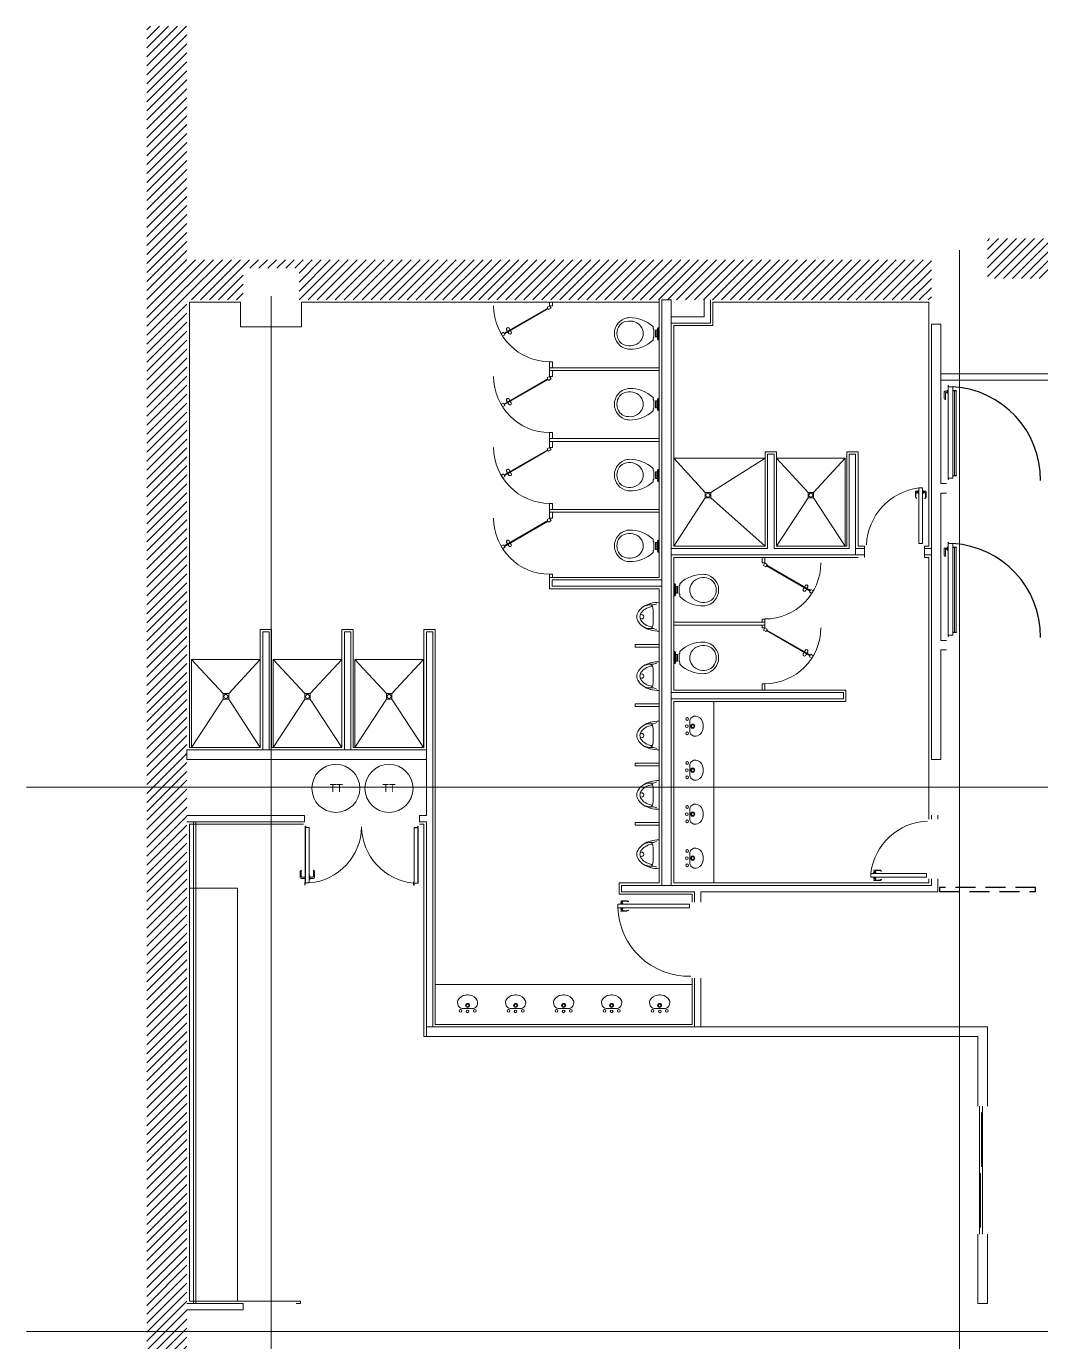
# Model space of a CAD drawing. Header units: millimetres. Extents: x 17 to 116.9, y 117.8 to 149.1.
# Drawn here: x 17 to 29.68, y 132.61 to 149.06 of the extents above; entities that cross this region are included whole.
import ezdxf

# ---------------------------------------------------------------- set-up
doc = ezdxf.new("R2010")
doc.units = ezdxf.units.MM
doc.linetypes.add('IRI-OCASA-Layout R 9$0$HIDDEN', pattern=[0.375, 0.25, -0.125])
for name, color, linetype, lineweight in [('Auxiliares', 252, 'Continuous', 15), ('OCASA_TODAS_r08$0$ca-hoja', 252, 'Continuous', 20), ('OCASA_TODAS_r08$0$CARP-BARRIDO', 252, 'Continuous', 15), ('OCASA_TODAS_r08$0$CARP-HERRAJES', 252, 'Continuous', 15), ('OCASA_TODAS_r08$0$CARP-HOJA', 252, 'Continuous', 20), ('OCASA_TODAS_r08$0$CARPINTERIA', 252, 'Continuous', 15), ('OCASA_TODAS_r08$0$HACH MURO', 252, 'Continuous', 15), ('OCASA_TODAS_r08$0$MURO CERAMICO DE 12', 252, 'Continuous', 20), ('OCASA_TODAS_r08$0$MURO CERAMICO DE 8', 252, 'Continuous', 20), ('OCASA_TODAS_r08$0$MURO LADRILLO COMUN', 252, 'Continuous', 20), ('OCASA_TODAS_r08$0$PASES ASCENSORES', 252, 'Continuous', 15), ('OCASA_TODAS_r08$0$REVESTIMIENTOS', 252, 'Continuous', 20), ('OCASA_TODAS_r08$0$SANITARIOS', 251, 'Continuous', 15), ('OCASA_TODAS_r08$0$TABIQUES PLACAS YESO', 251, 'Continuous', 20)]:
    doc.layers.add(name, color=color, linetype=linetype, lineweight=lineweight)
doc.layers.add('IRI-OCASA-Layout R 9$0$OCA_Rejas', color=252, linetype='IRI-OCASA-Layout R 9$0$HIDDEN')
doc.styles.add('OCASA_TODAS_r08$0$Standard', font='txt')

# ---------------------------------------------------------------- blocks, each defined once
blk = doc.blocks.new('OCASA_TODAS_r08$0$FLOICDVS')
at = {"layer": 'OCASA_TODAS_r08$0$SANITARIOS'}
for p, q in [((-0.061377, -0.076247), (-0.074187, -0.07626)), ((0.063842, -0.076117), (0.081, -0.076099))]:
    blk.add_line(p, q, dxfattribs=at)
for points in [[(-0.075, 0), (0.075, 0)], [(-0.075, -0.015154), (-0.075, 0)], [(-0.075, 0), (-0.075, -0.015154)], [(0.075, -0.015154), (0.075, 0)], [(-0.075, -0.015154), (0.075, -0.015154)], [(-0.075, -0.015154), (-0.063685, -0.024285)], [(-0.063685, -0.024285), (0.063685, -0.024285)], [(0.049962, -0.068812), (-0.047362, -0.068829)], [(-0.040186, -0.024285), (-0.040186, -0.046461), (0.044347, -0.046461), (0.044347, -0.024285)], [(0.044347, -0.024285), (0.044347, -0.030155), (-0.040186, -0.030155), (-0.040186, -0.024285)], [(0.075, -0.015154), (0.063685, -0.024285)]]:
    blk.add_lwpolyline(points, dxfattribs=at)
for centre, radius, start, end in [((0.21901, -0.363193), 0.412677, 136.427375, 181.977505), ((-0.074179, -0.08426), 0.008, 90.059385, 136.427375), ((-0.061386, -0.068247), 0.008, 270.059385, 305.49033), ((0.001315, -0.156182), 0.1, 119.128699, 125.49033), ((0.001315, -0.156182), 0.1, 54.628441, 60.891305), ((0.063834, -0.068117), 0.008, 234.628441, 270.059385), ((0.081008, -0.084099), 0.008, 43.691396, 90.059385), ((-0.211602, -0.36364), 0.412677, 358.141266, 43.691396), ((0.03408, -0.369768), 0.186146, 142.397501, 209.943791), ((0.022534, -0.385727), 0.187771, 126.108162, 136.378791), ((0.003684, -0.343728), 0.143048, 90.059385, 129.924466), ((0.003684, -0.343728), 0.143048, 50.194305, 90.059385), ((-0.01508, -0.385766), 0.187771, 43.73998, 54.010609), ((-0.026659, -0.369831), 0.186146, 330.17498, 37.72127), ((0.027174, -0.363387), 0.221042, 183.643525, 189.515329), ((0.003704, -0.363215), 0.197964, 190.687271, 270.059385), ((-0.031611, -0.409009), 0.109643, 209.310244, 233.514819), ((0.003704, -0.363215), 0.197964, 270.059385, 349.4315), ((0.039114, -0.408935), 0.109643, 306.603952, 330.808527), ((-0.019766, -0.363435), 0.221042, 350.603442, 356.475246), ((0.003704, -0.363215), 0.167464, 233.116522, 270.059385), ((0.003704, -0.363215), 0.167464, 270.059385, 307.002249)]:
    blk.add_arc(centre, radius, start, end, dxfattribs=at)
blk = doc.blocks.new('OCASA_TODAS_r08$0$DUCHAS')
at = {"layer": 'OCASA_TODAS_r08$0$SANITARIOS'}
for p, q in [((2360.521968, 1568.832373, -2.7), (2360.521968, 1569.932373, -2.7)), ((2360.916968, 1569.330372, -2.7), (2360.521968, 1569.932373, -2.7)), ((2360.521968, 1569.932373, -2.7), (2361.381968, 1569.932373, -2.7)), ((2360.986968, 1569.330372, -2.7), (2361.381968, 1569.932373, -2.7)), ((2361.381968, 1569.932373, -2.7), (2361.381968, 1568.832372, -2.7)), ((2360.986968, 1569.330372, -2.7), (2360.916968, 1569.330372, -2.7)), ((2360.916968, 1569.260372, -2.7), (2360.916968, 1569.330372, -2.7)), ((2360.986968, 1569.260372, -2.7), (2360.986968, 1569.330372, -2.7)), ((2360.521968, 1568.832372, -2.7), (2360.916968, 1569.260372, -2.7)), ((2360.986968, 1569.260372, -2.7), (2360.916968, 1569.260372, -2.7)), ((2361.381968, 1568.832372, -2.7), (2360.986968, 1569.260372, -2.7)), ((2360.521968, 1568.832373, -2.7), (2361.381968, 1568.832372, -2.7))]:
    blk.add_line(p, q, dxfattribs=at)
blk.add_circle((2360.951968, 1569.295372, -2.7), 0.025, dxfattribs=at)
blk = doc.blocks.new('OCASA_TODAS_r08$0$P10 70-035')
at = {"layer": 'OCASA_TODAS_r08$0$CARP-BARRIDO'}
blk.add_arc((0, 0.035), 0.7, 0, 90, dxfattribs=at)
at = {"layer": 'OCASA_TODAS_r08$0$CARP-HERRAJES'}
for points in [[(0.299622, 0.572154), (0.319191, 0.560856), (0.301691, 0.530545), (0.282122, 0.541843, -1)], [(0.328188, 0.515247), (0.30862, 0.526545), (0.32612, 0.556856), (0.345688, 0.545558, -1)]]:
    blk.add_lwpolyline(points, format="xyb", close=True, dxfattribs=at)
blk.add_lwpolyline([(0.274884, 0.564113), (0.276716, 0.567287)], dxfattribs=at)
at = {"layer": 'OCASA_TODAS_r08$0$CARP-HOJA'}
for p, q in [((0.344191, 0.604157), (0.029191, 0.058561)), ((0.35112, 0.600157), (0.03612, 0.054561))]:
    blk.add_line(p, q, dxfattribs=at)
for points in [[(0.35, 0.641218), (0.3325, 0.610907), (0.362811, 0.593407), (0.380311, 0.623718)], [(0.0175, 0.065311), (0, 0.035), (0.030311, 0.0175), (0.047811, 0.047811)]]:
    blk.add_lwpolyline(points, close=True, dxfattribs=at)
blk = doc.blocks.new('OCASA_TODAS_r08$0$ming')
at = {"layer": 'OCASA_TODAS_r08$0$SANITARIOS', "lineweight": 9}
for p, q in [((0.18, 0), (-0.18, 0)), ((-0.148292, -0.071009), (-0.16245, -0.031955)), ((-0.147933, -0.073054), (-0.147933, -0.11)), ((0, -0.077), (-0.073966, -0.077)), ((0, -0.077), (0.073966, -0.077)), ((0.147933, -0.073054), (0.147933, -0.11)), ((0.148292, -0.071009), (0.16245, -0.031955))]:
    blk.add_line(p, q, dxfattribs=at)
for centre, radius, start, end in [((0.25405, 0), 0.43405, 180, 194.91074), ((-0.25405, 0), 0.43405, 345.08926, 360), ((-0.148743, -0.11), 0.016642, 180, 187.832819), ((0.128842, -0.033341), 0.304479, 194.91074, 212.735226), ((-0.153933, -0.073054), 0.006, 0, 19.926857), ((-0.131922, -0.11), 0.016011, 137.12572, 180), ((0.046986, -0.11), 0.194919, 180, 199.821488), ((-0.104499, -0.13546), 0.053431, 114.04396, 137.12572), ((-0.086104, -0.176691), 0.098579, 100.470176, 114.04396), ((0.054017, -0.075854), 0.18061, 183.431793, 214.22658), ((-0.073966, -0.242369), 0.165369, 90, 100.470176), ((0.073966, -0.242369), 0.165369, 79.529824, 90), ((-0.054017, -0.075854), 0.18061, 325.77342, 356.568207), ((0.086104, -0.176691), 0.098579, 65.95604, 79.529824), ((0.104499, -0.13546), 0.053431, 42.87428, 65.95604), ((-0.128842, -0.033341), 0.304479, 327.264774, 345.08926), ((-0.046986, -0.11), 0.194919, 340.178512, 0), ((0.131922, -0.11), 0.016011, 0, 42.87428), ((0.153933, -0.073054), 0.006, 160.073143, 180), ((0.148743, -0.11), 0.016642, 352.167181, 0), ((0.024024, -0.118277), 0.170511, 199.821488, 209.821096), ((0.049753, -0.084184), 0.210457, 212.735226, 237.205013), ((0.049753, -0.084184), 0.172457, 212.735226, 237.205013), ((0, -0.161399), 0.118601, 237.205013, 270), ((0, -0.161399), 0.080601, 237.205013, 270), ((0.001163, -0.222422), 0.028943, 92.303811, 214.275205), ((-0.001163, -0.222422), 0.028943, 325.724795, 87.696189), ((0, -0.161399), 0.080601, 270, 302.794987), ((0, -0.161399), 0.118601, 270, 302.794987), ((-0.049753, -0.084184), 0.172457, 302.794987, 327.264774), ((-0.049753, -0.084184), 0.210457, 302.794987, 327.264774), ((-0.024024, -0.118277), 0.170511, 330.178904, 340.178512)]:
    blk.add_arc(centre, radius, start, end, dxfattribs=at)
blk = doc.blocks.new('OCASA_TODAS_r08$0$SE 16')
at = {"layer": 'OCASA_TODAS_r08$0$CARP-BARRIDO', "lineweight": -3}
blk.add_arc((-36.41539, -19.636195), 1.16501, 179.476971, 266.48031, dxfattribs=at)
at = {"layer": 'OCASA_TODAS_r08$0$CARP-HERRAJES'}
for p, q in [((-36.486912, -19.685538), (-36.527067, -19.685538)), ((-36.527067, -19.690098), (-36.486912, -19.690098)), ((-36.525375, -19.690098), (-36.525375, -20.748793)), ((-36.505688, -20.748793), (-36.505688, -19.690098)), ((-36.417912, -20.717998), (-36.426912, -20.717998)), ((-36.414912, -20.749998), (-36.414912, -20.720998)), ((-36.414912, -20.728073), (-36.396912, -20.728073)), ((-36.391912, -20.723073), (-36.391912, -20.643073)), ((-36.388912, -20.640073), (-36.387912, -20.640073)), ((-36.377912, -20.732073), (-36.377912, -20.650073)), ((-36.486912, -20.748793), (-36.527067, -20.748793)), ((-36.527067, -20.753354), (-36.486912, -20.753354)), ((-36.426912, -20.752998), (-36.417912, -20.752998)), ((-36.414912, -20.742073), (-36.387912, -20.742073))]:
    blk.add_line(p, q, dxfattribs=at)
for centre, radius, start, end in [((-36.527067, -19.687818), 0.00228, 90, 270), ((-36.417912, -20.720998), 0.003, 0, 90), ((-36.396912, -20.723073), 0.005, 270, 0), ((-36.388912, -20.643073), 0.003, 90, 180), ((-36.387912, -20.650073), 0.01, 0, 90), ((-36.527067, -20.751073), 0.00228, 90, 270), ((-36.417912, -20.749998), 0.003, 270, 0), ((-36.387912, -20.732073), 0.01, 270, 0)]:
    blk.add_arc(centre, radius, start, end, dxfattribs=at)
at = {"layer": 'OCASA_TODAS_r08$0$CARP-HOJA'}
for p, q in [((-36.486912, -20.799008), (-36.486912, -19.654008)), ((-36.486912, -19.654008), (-36.431912, -19.654008)), ((-36.485712, -19.812314), (-36.485712, -19.655208)), ((-36.485712, -19.655208), (-36.430712, -19.655208)), ((-36.431912, -19.654008), (-36.431912, -19.641508)), ((-36.430712, -19.641508), (-36.430712, -19.655208)), ((-36.428112, -19.797314), (-36.428112, -19.641508)), ((-36.426912, -20.811508), (-36.426912, -19.641508)), ((-36.485712, -20.797808), (-36.485712, -19.812314)), ((-36.428112, -20.811508), (-36.428112, -19.797314)), ((-36.431912, -20.799008), (-36.486912, -20.799008)), ((-36.430712, -20.797808), (-36.485712, -20.797808)), ((-36.431912, -20.799008), (-36.431912, -20.811508)), ((-36.430712, -20.797808), (-36.430712, -20.811508))]:
    blk.add_line(p, q, dxfattribs=at)
for centre, radius, start, end in [((-36.429412, -19.641508), 0.0025, 0, 180), ((-36.429412, -19.641508), 0.0013, 0, 180), ((-36.429412, -20.811508), 0.0025, 180, 0), ((-36.429412, -20.811508), 0.0013, 180, 0)]:
    blk.add_arc(centre, radius, start, end, dxfattribs=at)
blk = doc.blocks.new("OCASA_TODAS_r08$0$P1 13 - P1'' 13")
at = {"layer": 'OCASA_TODAS_r08$0$CARP-BARRIDO'}
blk.add_arc((-21.161196, -13.401783, -0.000123), 0.885209, 178.329117, 268.111658, dxfattribs=at)
at = {"layer": 'OCASA_TODAS_r08$0$CARP-HERRAJES', "extrusion": (1.67932e-05, 6.2673e-05, 1)}
for p, q in [((-21.233598, -14.227942, 0.000046), (-21.233598, -14.174994, 0.000043)), ((-21.233598, -14.227942, 0.000046), (-21.232639, -14.24534, 0.000047)), ((-21.216127, -14.245806, 0.000047), (-21.230823, -14.246625, 0.000047)), ((-21.215792, -14.228316, 0.000046), (-21.20372, -14.227409, 0.000045)), ((-21.215792, -14.245806, 0.000047), (-21.215792, -14.228316, 0.000046)), ((-21.215792, -14.245806, 0.000047), (-21.20372, -14.246713, 0.000047)), ((-21.20372, -14.248837, 0.000047), (-21.20372, -14.225285, 0.000045)), ((-21.202318, -14.223883, 0.000045), (-21.190365, -14.223883, 0.000045)), ((-21.202318, -14.250239, 0.000047), (-21.190365, -14.250239, 0.000047)), ((-21.190365, -14.250239, 0.000047), (-21.190365, -14.223883, 0.000045)), ((-21.133908, -14.223883, 0.000044), (-21.14586, -14.223883, 0.000044)), ((-21.14586, -14.250239, 0.000046), (-21.14586, -14.223883, 0.000044)), ((-21.133908, -14.250239, 0.000046), (-21.14586, -14.250239, 0.000046)), ((-21.132506, -14.248837, 0.000046), (-21.132506, -14.225285, 0.000044)), ((-21.120434, -14.228316, 0.000044), (-21.132506, -14.227409, 0.000044)), ((-21.120434, -14.245806, 0.000045), (-21.132506, -14.246713, 0.000045)), ((-21.120434, -14.245806, 0.000045), (-21.120434, -14.228316, 0.000044)), ((-21.120098, -14.245806, 0.000045), (-21.105403, -14.246625, 0.000045)), ((-21.102628, -14.227942, 0.000044), (-21.103587, -14.24534, 0.000045)), ((-21.102628, -14.227942, 0.000044), (-21.102628, -14.174994, 0.00004))]:
    blk.add_line(p, q, dxfattribs=at)
at = {"layer": 'OCASA_TODAS_r08$0$CARP-HERRAJES', "extrusion": (1.67932e-05, 6.2673e-05, 1), "elevation": -0.001202}
for points in [[(-21.227874, -14.217264), (-21.227874, -14.174994)], [(-21.108351, -14.217264), (-21.108351, -14.174994)]]:
    blk.add_lwpolyline(points, dxfattribs=at)
at = {"layer": 'OCASA_TODAS_r08$0$CARP-HERRAJES', "extrusion": (1.67932e-05, 6.2673e-05, 1)}
for centre, radius, start, end in [((-21.202348, -14.175949, -0.001202), 0.031264, 137.389588, 178.250158), ((-21.231238, -14.245286, -0.001202), 0.001402, 182.185883, 287.237894), ((-21.20228, -14.175992, -0.001202), 0.02562, 137.415505, 177.482987), ((-21.21665, -14.217103, -0.001202), 0.011225, 180.822772, 272.671199), ((-21.22313, -14.156588, -0.001202), 0.002867, 313.848385, 140.982624), ((-21.202318, -14.225285, -0.001202), 0.001402, 89.999987, 179.999987), ((-21.202318, -14.248837, -0.001202), 0.001402, 179.999987, 269.999987), ((-21.133908, -14.225285, -0.001202), 0.001402, 359.999987, 89.999987), ((-21.133908, -14.248837, -0.001202), 0.001402, 269.999987, 359.999987), ((-21.119575, -14.217103, -0.001202), 0.011225, 267.328776, 359.177203), ((-21.113095, -14.156588, -0.001202), 0.002867, 39.01735, 226.151589), ((-21.133945, -14.175992, -0.001202), 0.02562, 2.516987, 42.584469), ((-21.133877, -14.175949, -0.001202), 0.031264, 1.749816, 42.610387), ((-21.104987, -14.245286, -0.001202), 0.001402, 252.76208, 357.814091)]:
    blk.add_arc(centre, radius, start, end, dxfattribs=at)
at = {"layer": 'OCASA_TODAS_r08$0$CARP-HOJA', "extrusion": (1.67932e-05, 6.2673e-05, 1), "elevation": -0.001202}
blk.add_lwpolyline([(-21.190365, -13.390868), (-21.190365, -14.286511), (-21.14586, -14.286511), (-21.14586, -13.390868)], close=True, dxfattribs=at)
blk = doc.blocks.new('OCASA_TODAS_r08$0$P14 14')
at = {"layer": 'OCASA_TODAS_r08$0$CARP-BARRIDO'}
blk.add_arc((-21.113856, -23.463412, -0.000123), 0.74716, 182.383766, 263.015925, dxfattribs=at)
at = {"layer": 'OCASA_TODAS_r08$0$CARP-HERRAJES', "extrusion": (1.67932e-05, 6.2673e-05, 1)}
for p, q in [((-21.247938, -24.146459, 0.000046), (-21.247938, -24.093511, 0.000043)), ((-21.247938, -24.146459, 0.000046), (-21.246979, -24.163857, 0.000047)), ((-21.230468, -24.164323, 0.000047), (-21.245163, -24.165142, 0.000047)), ((-21.230132, -24.146833, 0.000046), (-21.21806, -24.145926, 0.000045)), ((-21.230132, -24.164323, 0.000047), (-21.230132, -24.146833, 0.000046)), ((-21.230132, -24.164323, 0.000047), (-21.21806, -24.16523, 0.000047)), ((-21.21806, -24.167354, 0.000047), (-21.21806, -24.143802, 0.000045)), ((-21.216658, -24.1424, 0.000045), (-21.204706, -24.1424, 0.000045)), ((-21.216658, -24.168756, 0.000047), (-21.204706, -24.168756, 0.000047)), ((-21.204706, -24.168756, 0.000047), (-21.204706, -24.1424, 0.000045)), ((-21.148248, -24.1424, 0.000044), (-21.1602, -24.1424, 0.000044)), ((-21.1602, -24.168756, 0.000046), (-21.1602, -24.1424, 0.000044)), ((-21.148248, -24.168756, 0.000046), (-21.1602, -24.168756, 0.000046)), ((-21.146846, -24.167354, 0.000046), (-21.146846, -24.143802, 0.000044)), ((-21.134774, -24.146833, 0.000044), (-21.146846, -24.145926, 0.000044)), ((-21.134774, -24.164323, 0.000045), (-21.146846, -24.16523, 0.000045)), ((-21.134774, -24.164323, 0.000045), (-21.134774, -24.146833, 0.000044)), ((-21.134439, -24.164323, 0.000045), (-21.119743, -24.165142, 0.000045)), ((-21.116968, -24.146459, 0.000044), (-21.117927, -24.163857, 0.000045)), ((-21.116968, -24.146459, 0.000044), (-21.116968, -24.093511, 0.00004))]:
    blk.add_line(p, q, dxfattribs=at)
at = {"layer": 'OCASA_TODAS_r08$0$CARP-HERRAJES', "extrusion": (1.67932e-05, 6.2673e-05, 1), "elevation": -0.001824}
for points in [[(-21.242215, -24.135781), (-21.242215, -24.093511)], [(-21.122691, -24.135781), (-21.122691, -24.093511)]]:
    blk.add_lwpolyline(points, dxfattribs=at)
at = {"layer": 'OCASA_TODAS_r08$0$CARP-HERRAJES', "extrusion": (1.67932e-05, 6.2673e-05, 1)}
for centre, radius, start, end in [((-21.216689, -24.094466, -0.001824), 0.031264, 137.389588, 178.250158), ((-21.245579, -24.163803, -0.001824), 0.001402, 182.185883, 287.237894), ((-21.21662, -24.094509, -0.001824), 0.02562, 137.415505, 177.482987), ((-21.230991, -24.13562, -0.001824), 0.011225, 180.822772, 272.671199), ((-21.237471, -24.075105, -0.001824), 0.002867, 313.848385, 140.982624), ((-21.216658, -24.143802, -0.001824), 0.001402, 89.999987, 179.999987), ((-21.216658, -24.167354, -0.001824), 0.001402, 179.999987, 269.999987), ((-21.148248, -24.143802, -0.001824), 0.001402, 359.999987, 89.999987), ((-21.148248, -24.167354, -0.001824), 0.001402, 269.999987, 359.999987), ((-21.133915, -24.13562, -0.001824), 0.011225, 267.328776, 359.177203), ((-21.127436, -24.075105, -0.001824), 0.002867, 39.01735, 226.151589), ((-21.148286, -24.09451, -0.001824), 0.02562, 2.516987, 42.584469), ((-21.148217, -24.094466, -0.001824), 0.031264, 1.749816, 42.610387), ((-21.119328, -24.163803, -0.001824), 0.001402, 252.76208, 357.814091)]:
    blk.add_arc(centre, radius, start, end, dxfattribs=at)
at = {"layer": 'OCASA_TODAS_r08$0$CARP-HOJA', "extrusion": (1.67932e-05, 6.2673e-05, 1), "elevation": -0.001837}
blk.add_lwpolyline([(-21.204706, -23.509385), (-21.204706, -24.205028), (-21.1602, -24.205028), (-21.1602, -23.509385)], close=True, dxfattribs=at)
blk = doc.blocks.new('OCASA_TODAS_r08$0$P20 13')
at = {"layer": 'OCASA_TODAS_r08$0$CARP-BARRIDO'}
for centre, radius, start, end in [((-19.000699, -26.962891), 0.715318, 274.981055, 358.985339), ((-17.565532, -26.960947, 0.000016), 0.72011, 181.162682, 264.445876)]:
    blk.add_arc(centre, radius, start, end, dxfattribs=at)
at = {"layer": 'OCASA_TODAS_r08$0$CARP-HERRAJES'}
for p, q in [((-19.051091, -27.526507), (-19.051091, -27.607757)), ((-19.038591, -27.514007), (-19.038591, -27.595257)), ((-19.038591, -27.620257), (-18.992417, -27.620257)), ((-19.032341, -27.601507), (-18.992417, -27.601507)), ((-18.988591, -27.587681), (-18.992417, -27.591507)), ((-18.992417, -27.591507), (-18.992417, -27.630257)), ((-18.992417, -27.630257), (-18.988591, -27.634082)), ((-18.988591, -27.504202), (-18.989791, -27.504202)), ((-18.937495, -27.587681), (-18.933669, -27.591507)), ((-18.933669, -27.630257), (-18.937495, -27.634082)), ((-18.933669, -27.591507), (-18.933669, -27.630257)), ((-18.893745, -27.601507), (-18.933669, -27.601507)), ((-18.887495, -27.620257), (-18.933669, -27.620257)), ((-18.887495, -27.514007), (-18.887495, -27.595257)), ((-18.874995, -27.526507), (-18.874995, -27.607757))]:
    blk.add_line(p, q, dxfattribs=at)
for centre, radius, start, end in [((-19.038591, -27.526507), 0.0125, 90, 180), ((-19.038591, -27.607757), 0.0125, 180, 270), ((-19.032341, -27.595257), 0.00625, 180, 270), ((-18.893745, -27.595257), 0.00625, 270, 0), ((-18.887495, -27.526507), 0.0125, 0, 90), ((-18.887495, -27.607757), 0.0125, 270, 0)]:
    blk.add_arc(centre, radius, start, end, dxfattribs=at)
at = {"layer": 'OCASA_TODAS_r08$0$CARP-HOJA'}
for p, q in [((-18.988591, -27.657479), (-18.988591, -26.968008)), ((-18.987391, -27.657822), (-18.987391, -26.968008)), ((-18.984791, -26.981708), (-18.984791, -26.968008)), ((-18.983591, -26.980508), (-18.983591, -26.968008)), ((-18.938591, -26.980508), (-18.983591, -26.980508)), ((-18.938591, -27.675508), (-18.938591, -26.980508)), ((-17.585229, -26.983787), (-17.585229, -26.971287)), ((-17.584029, -26.984987), (-17.584029, -26.971287)), ((-17.581429, -27.676476), (-17.581429, -26.971287)), ((-17.580229, -27.677676), (-17.580229, -26.971287)), ((-18.939791, -26.981708), (-18.984791, -26.981708)), ((-18.939791, -27.674308), (-18.939791, -26.981708)), ((-17.630229, -27.659647), (-17.630229, -26.983787)), ((-17.630229, -26.983787), (-17.585229, -26.983787)), ((-17.629029, -27.65999), (-17.629029, -26.984987)), ((-17.629029, -26.984987), (-17.584029, -26.984987)), ((-18.993591, -27.665508), (-18.988591, -27.657479)), ((-18.993591, -27.698008), (-18.993591, -27.665508)), ((-18.993591, -27.698008), (-18.993591, -27.698008)), ((-18.992391, -27.665851), (-18.987391, -27.657822)), ((-18.992391, -27.698008), (-18.992391, -27.665851)), ((-18.989791, -27.698008), (-18.989791, -27.674308)), ((-18.989791, -27.674308), (-18.939791, -27.674308)), ((-18.988591, -27.698008), (-18.988591, -27.675508)), ((-18.938591, -27.675508), (-18.988591, -27.675508)), ((-17.635229, -27.667676), (-17.630229, -27.659647)), ((-17.635229, -27.700176), (-17.635229, -27.667676)), ((-17.635229, -27.700176), (-17.635229, -27.700176)), ((-17.63421, -27.66831), (-17.629029, -27.65999)), ((-17.634029, -27.700176), (-17.634029, -27.667676)), ((-17.631429, -27.700176), (-17.631429, -27.676476)), ((-17.631429, -27.676476), (-17.581429, -27.676476)), ((-17.580229, -27.677676), (-17.630229, -27.677676)), ((-17.630229, -27.700176), (-17.630229, -27.677676))]:
    blk.add_line(p, q, dxfattribs=at)
for centre, radius, start, end in [((-18.986091, -26.968008), 0.0025, 0, 180), ((-18.986091, -26.968008), 0.0013, 0, 180), ((-17.582729, -26.971287), 0.0025, 0, 180), ((-17.582729, -26.971287), 0.0013, 0, 180), ((-18.991091, -27.698008), 0.0025, 180, 0), ((-18.991091, -27.698008), 0.0013, 180, 0), ((-17.632729, -27.700176), 0.0025, 180, 0), ((-17.632729, -27.700176), 0.0013, 180, 0)]:
    blk.add_arc(centre, radius, start, end, dxfattribs=at)
blk = doc.blocks.new('OCASA_TODAS_r08$0$P14 13')
at = {"layer": 'OCASA_TODAS_r08$0$CARP-BARRIDO'}
blk.add_arc((-23.035102, -23.325659, -0.000123), 0.74716, 182.383766, 263.015925, dxfattribs=at)
at = {"layer": 'OCASA_TODAS_r08$0$CARP-HERRAJES', "extrusion": (1.67932e-05, 6.2673e-05, 1)}
for p, q in [((-23.169183, -24.008706, 0.000046), (-23.169183, -23.955758, 0.000043)), ((-23.169183, -24.008706, 0.000046), (-23.168225, -24.026103, 0.000047)), ((-23.151378, -24.009079, 0.000046), (-23.139306, -24.008172, 0.000045)), ((-23.151378, -24.02657, 0.000047), (-23.151378, -24.009079, 0.000046)), ((-23.139306, -24.029601, 0.000047), (-23.139306, -24.006048, 0.000045)), ((-23.137904, -24.004646, 0.000045), (-23.125951, -24.004646, 0.000045)), ((-23.125951, -24.031002, 0.000047), (-23.125951, -24.004646, 0.000045)), ((-23.069493, -24.004646, 0.000044), (-23.081446, -24.004646, 0.000044)), ((-23.081446, -24.031002, 0.000046), (-23.081446, -24.004646, 0.000044)), ((-23.068091, -24.029601, 0.000046), (-23.068091, -24.006048, 0.000044)), ((-23.056019, -24.009079, 0.000044), (-23.068091, -24.008172, 0.000044)), ((-23.056019, -24.02657, 0.000045), (-23.056019, -24.009079, 0.000044)), ((-23.038214, -24.008706, 0.000044), (-23.039172, -24.026103, 0.000045)), ((-23.038214, -24.008706, 0.000044), (-23.038214, -23.955758, 0.00004)), ((-23.151713, -24.02657, 0.000047), (-23.166408, -24.027389, 0.000047)), ((-23.151378, -24.02657, 0.000047), (-23.139306, -24.027476, 0.000047)), ((-23.137904, -24.031002, 0.000047), (-23.125951, -24.031002, 0.000047)), ((-23.069493, -24.031002, 0.000046), (-23.081446, -24.031002, 0.000046)), ((-23.056019, -24.02657, 0.000045), (-23.068091, -24.027476, 0.000045)), ((-23.055684, -24.02657, 0.000045), (-23.040989, -24.027389, 0.000045))]:
    blk.add_line(p, q, dxfattribs=at)
at = {"layer": 'OCASA_TODAS_r08$0$CARP-HERRAJES', "extrusion": (1.67932e-05, 6.2673e-05, 1), "elevation": -0.001848}
for points in [[(-23.16346, -23.998027), (-23.16346, -23.955758)], [(-23.043937, -23.998027), (-23.043937, -23.955758)]]:
    blk.add_lwpolyline(points, dxfattribs=at)
at = {"layer": 'OCASA_TODAS_r08$0$CARP-HERRAJES', "extrusion": (1.67932e-05, 6.2673e-05, 1)}
for centre, radius, start, end in [((-23.137934, -23.956712, -0.001848), 0.031264, 137.389588, 178.250158), ((-23.137866, -23.956756, -0.001848), 0.02562, 137.415505, 177.482987), ((-23.152236, -23.997866, -0.001848), 0.011225, 180.822772, 272.671199), ((-23.158716, -23.937352, -0.001848), 0.002867, 313.848385, 140.982624), ((-23.137904, -24.006048, -0.001848), 0.001402, 89.999987, 179.999987), ((-23.069493, -24.006048, -0.001848), 0.001402, 359.999987, 89.999987), ((-23.055161, -23.997866, -0.001848), 0.011225, 267.328776, 359.177203), ((-23.048681, -23.937352, -0.001848), 0.002867, 39.01735, 226.151589), ((-23.069531, -23.956756, -0.001848), 0.02562, 2.516987, 42.584469), ((-23.069463, -23.956712, -0.001848), 0.031264, 1.749816, 42.610387), ((-23.166824, -24.02605, -0.001848), 0.001402, 182.185883, 287.237894), ((-23.137904, -24.0296, -0.001848), 0.001402, 179.999987, 269.999987), ((-23.069493, -24.0296, -0.001848), 0.001402, 269.999987, 359.999987), ((-23.040573, -24.02605, -0.001848), 0.001402, 252.76208, 357.814091)]:
    blk.add_arc(centre, radius, start, end, dxfattribs=at)
at = {"layer": 'OCASA_TODAS_r08$0$CARP-HOJA', "extrusion": (1.67932e-05, 6.2673e-05, 1), "elevation": -0.00186}
blk.add_lwpolyline([(-23.125951, -23.371631), (-23.125951, -24.067275), (-23.081446, -24.067275), (-23.081446, -23.371631)], close=True, dxfattribs=at)

msp = doc.modelspace()

# ---------------------------------------------------------------- hatches: boundary and pattern name
at = {"layer": 'OCASA_TODAS_r08$0$HACH MURO'}
h = msp.add_hatch(dxfattribs=at)
h.set_pattern_fill('ANSI31', color=256, scale=0.025, style=0)
h.set_pattern_definition([(45, (-2583.54923, -688.08227), (-0.0561266008, 0.0561266008), [])])
h.paths.add_polyline_path([(19.007, 149.062), (18.507, 149.062), (18.507, 122.951), (19.007, 123.163)])
h = msp.add_hatch(dxfattribs=at)
h.set_pattern_fill('ANSI31', color=256, scale=0.025, style=0)
h.set_pattern_definition([(45, (40.34924, 146.163074), (-0.0561266, 0.0561266), [])])
h.paths.add_polyline_path([(44.207, 146.409), (38.747, 146.409), (38.747, 145.908), (44.207, 145.909)])
h.paths.add_polyline_path([(38.747, 146.409), (37.107, 146.409), (37.107, 145.909), (38.747, 145.908)])
h.paths.add_polyline_path([(36.207, 146.409), (29.007, 146.409), (29.007, 145.909), (36.207, 145.909)])
h.paths.add_polyline_path([(20.407, 146.143), (20.057, 146.143), (20.057, 146.038), (20.407, 146.038)])
h.paths.add_polyline_path([(20.057, 146.143), (19.707, 146.143), (19.707, 146.038), (20.057, 146.038)])
h.paths.add_polyline_path([(19.707, 146.143), (19.007, 146.143), (19.007, 145.643), (19.707, 145.643)])
h.paths.add_polyline_path([(45.107, 146.138), (52.207, 146.138), (52.207, 145.638), (45.107, 145.638)])
h.paths.add_polyline_path([(20.407, 145.643), (28.307, 145.643), (28.307, 146.143), (20.407, 146.143)])
h.paths.add_polyline_path([(53.107, 146.138), (60.207, 146.138), (60.207, 145.638), (53.107, 145.638)])
h.paths.add_polyline_path([(61.107, 146.138), (68.207, 146.138), (68.207, 145.638), (61.107, 145.638)])

# ---------------------------------------------------------------- linework, layer by layer
at = {"layer": 'Auxiliares'}
for p, q in [((28.657, 146.264), (28.657, 118.401)), ((20.057, 145.689), (20.057, 117.826)), ((17, 139.551), (106.443, 139.551)), ((108.91, 132.751), (17, 132.751))]:
    msp.add_line(p, q, dxfattribs=at)
at = {"layer": 'IRI-OCASA-Layout R 9$0$OCA_Rejas', "elevation": 0}
msp.add_lwpolyline([(29.608, 138.301), (28.407, 138.301), (28.407, 138.251), (29.608, 138.251)], close=True, dxfattribs=at)
at = {"layer": 'OCASA_TODAS_r08$0$ca-hoja', "elevation": 0}
for points in [[(28.934, 135.488), (28.934, 134.808)], [(28.94, 135.488), (28.94, 134.808)], [(28.914, 134.728), (28.914, 134.048)], [(28.92, 134.728), (28.92, 134.048)]]:
    msp.add_lwpolyline(points, dxfattribs=at)
at = {"layer": 'OCASA_TODAS_r08$0$CARPINTERIA', "elevation": 0}
for points in [[(28.907, 133.968), (28.907, 135.568)], [(28.947, 133.968), (28.947, 135.568)]]:
    msp.add_lwpolyline(points, dxfattribs=at)
at = {"layer": 'OCASA_TODAS_r08$0$MURO CERAMICO DE 12', "elevation": 0}
for points in [[(24.938, 145.643), (25.058, 145.643), (25.058, 138.326), (24.938, 138.326)], [(19.007, 140.019), (21.998, 140.019), (21.998, 139.899), (19.007, 139.899)]]:
    msp.add_lwpolyline(points, close=True, dxfattribs=at)
for points in [[(29.007, 135.568), (29.007, 136.557), (21.998, 136.557), (21.998, 136.437), (28.887, 136.437), (28.887, 135.568)], [(28.887, 133.968), (28.887, 133.099), (29.007, 133.099), (29.007, 133.968)]]:
    msp.add_lwpolyline(points, dxfattribs=at)
at = {"layer": 'OCASA_TODAS_r08$0$MURO CERAMICO DE 8'}
msp.add_line((19.087, 133.099), (19.087, 139.119), dxfattribs=at)
at = {"layer": 'OCASA_TODAS_r08$0$MURO CERAMICO DE 8', "elevation": 0}
for points in [[(25.548, 145.643), (25.548, 145.352), (25.058, 145.352)], [(25.468, 145.643), (25.468, 145.432), (25.058, 145.432)], [(33.048, 144.668), (31.337, 144.668), (31.337, 144.718), (28.427, 144.718)], [(33.078, 144.588), (31.257, 144.588), (31.257, 144.638), (28.427, 144.638)], [(25.058, 142.535), (26.261, 142.535), (26.261, 143.715), (26.341, 143.715), (26.341, 142.535), (27.281, 142.535), (27.281, 143.715), (27.361, 143.715), (27.361, 142.455), (25.058, 142.455)], [(27.361, 142.535), (27.472, 142.535)], [(28.307, 142.535), (28.22, 142.535)], [(27.361, 142.455), (27.472, 142.455)], [(28.307, 142.455), (28.22, 142.455)], [(24.938, 142.143), (23.568, 142.143), (23.568, 142.063), (24.938, 142.063)], [(19.953, 140.019), (19.953, 141.495), (20.033, 141.495), (20.033, 140.019), (20.11, 140.019)], [(20.973, 140.019), (20.973, 141.495), (21.053, 141.495), (21.053, 140.019), (21.054, 140.019)], [(21.998, 140.019), (21.998, 141.495), (22.078, 141.495), (22.078, 136.557)], [(25.058, 140.735), (27.21, 140.735), (27.21, 140.655), (25.058, 140.655)], [(21.998, 139.899), (21.998, 139.199), (21.914, 139.199), (21.914, 139.119), (21.998, 139.119), (21.998, 136.557)], [(19.007, 139.199), (20.474, 139.199), (20.474, 139.119), (19.007, 139.119)], [(28.307, 139.201), (28.307, 139.201), (28.307, 139.153)], [(28.387, 139.153), (28.387, 139.201)], [(25.058, 138.326), (28.307, 138.326), (28.307, 138.406)], [(25.427, 138.114), (25.427, 138.246), (28.387, 138.246), (28.387, 138.406)], [(24.938, 138.326), (24.437, 138.326), (24.437, 138.246), (25.347, 138.246), (25.347, 138.114)], [(25.347, 136.557), (25.347, 137.166)], [(25.427, 136.557), (25.427, 137.166)], [(19.007, 133.099), (19.707, 133.099), (19.707, 133.019), (19.007, 133.019)]]:
    msp.add_lwpolyline(points, dxfattribs=at)
at = {"layer": 'OCASA_TODAS_r08$0$MURO LADRILLO COMUN', "elevation": 0}
for points in [[(28.497, 143.348), (28.427, 143.348), (28.427, 145.338), (28.307, 145.338), (28.307, 139.899), (28.427, 139.899)], [(28.497, 141.388), (28.427, 141.388), (28.427, 143.228), (28.497, 143.228)], [(28.427, 139.899), (28.427, 141.268), (28.497, 141.268)]]:
    msp.add_lwpolyline(points, dxfattribs=at)
at = {"layer": 'OCASA_TODAS_r08$0$REVESTIMIENTOS'}
for p, q in [((24.676, 145.641), (24.676, 145.643)), ((28.277, 142.425), (28.22, 142.425)), ((19.117, 133.099), (19.117, 139.119))]:
    msp.add_line(p, q, dxfattribs=at)
at = {"layer": 'OCASA_TODAS_r08$0$REVESTIMIENTOS', "elevation": 0}
for points in [[(24.908, 145.613), (20.437, 145.613), (20.437, 145.308), (19.677, 145.308), (19.677, 145.613), (19.037, 145.613), (19.037, 140.049)], [(24.908, 145.643), (24.908, 142.173), (23.538, 142.173), (23.538, 142.033), (24.908, 142.033), (24.908, 138.356), (24.407, 138.356), (24.407, 138.216), (25.317, 138.216), (25.317, 138.114)], [(25.088, 145.322), (25.578, 145.322), (25.578, 145.613), (28.277, 145.613), (28.277, 145.338), (28.277, 145.613)], [(28.277, 142.565), (28.277, 144.688), (28.277, 145.613)], [(25.088, 145.322), (25.088, 142.565), (26.231, 142.565), (26.231, 143.745), (26.371, 143.745), (26.371, 142.565), (27.251, 142.565), (27.251, 143.745), (27.391, 143.745), (27.391, 142.565)], [(27.391, 142.565), (27.472, 142.565), (27.472, 142.425)], [(28.277, 142.565), (28.22, 142.565), (28.22, 142.425)], [(27.391, 142.425), (25.088, 142.425), (25.088, 140.765), (27.24, 140.765), (27.24, 140.625), (25.088, 140.625), (25.088, 138.356), (28.277, 138.356), (28.277, 138.406)], [(28.277, 139.153), (28.277, 142.425)], [(19.037, 140.049), (19.923, 140.049), (19.923, 141.525), (20.063, 141.525), (20.063, 140.049), (20.943, 140.049), (20.943, 141.525), (21.083, 141.525), (21.083, 140.049), (21.968, 140.049), (21.968, 141.525), (22.108, 141.525), (22.108, 136.587), (25.317, 136.587), (25.317, 137.166)], [(20.464, 139.089), (19.037, 139.089), (19.037, 133.129), (20.427, 133.129), (20.427, 133.099), (20.372, 133.099)], [(21.998, 136.437), (21.968, 136.437), (21.968, 139.089), (21.914, 139.089)]]:
    msp.add_lwpolyline(points, dxfattribs=at)
at = {"layer": 'OCASA_TODAS_r08$0$REVESTIMIENTOS'}
for centre in [(20.867, 139.538), (21.531, 139.538)]:
    msp.add_circle(centre, 0.3, dxfattribs=at)
at = {"layer": 'OCASA_TODAS_r08$0$SANITARIOS'}
for p, q in [((25.088, 143.665), (25.48, 143.237)), ((26.231, 143.665), (25.088, 143.665)), ((26.231, 143.665), (25.55, 143.237)), ((26.231, 143.665), (26.231, 142.565)), ((25.48, 143.167), (25.088, 142.565)), ((25.48, 143.237), (25.55, 143.237)), ((25.48, 143.237), (25.48, 143.167)), ((25.48, 143.167), (25.55, 143.167)), ((25.55, 143.237), (25.55, 143.167)), ((25.55, 143.167), (26.231, 142.565)), ((25.588, 138.356), (25.588, 140.625)), ((25.317, 137.087), (22.108, 137.087))]:
    msp.add_line(p, q, dxfattribs=at)
at = {"layer": 'OCASA_TODAS_r08$0$SANITARIOS', "elevation": 0}
for points in [[(23.538, 145.613), (23.538, 145.57), (23.573, 145.57), (23.573, 145.613)], [(23.538, 144.795), (23.538, 144.87), (23.573, 144.87), (23.573, 144.795)], [(24.908, 144.76), (23.538, 144.76), (23.538, 144.795), (24.908, 144.795)], [(23.538, 144.76), (23.538, 144.685), (23.573, 144.685), (23.573, 144.76)], [(23.538, 143.91), (23.538, 143.985), (23.573, 143.985), (23.573, 143.91)], [(24.908, 143.875), (23.538, 143.875), (23.538, 143.91), (24.908, 143.91)], [(23.538, 143.875), (23.538, 143.8), (23.573, 143.8), (23.573, 143.875)], [(23.538, 143.025), (23.538, 143.1), (23.573, 143.1), (23.573, 143.025)], [(24.908, 142.99), (23.538, 142.99), (23.538, 143.025), (24.908, 143.025)], [(23.538, 142.99), (23.538, 142.915), (23.573, 142.915), (23.573, 142.99)], [(23.538, 142.173), (23.538, 142.214), (23.573, 142.214), (23.573, 142.173)], [(26.226, 141.614), (26.226, 141.652), (26.191, 141.652), (26.191, 141.614)], [(25.088, 141.614), (26.226, 141.614), (26.226, 141.579), (25.088, 141.579)], [(26.226, 141.579), (26.226, 141.545), (26.191, 141.545), (26.191, 141.579)], [(24.908, 141.303), (24.608, 141.303), (24.608, 141.338), (24.908, 141.338), (24.908, 141.303)], [(26.226, 140.765), (26.226, 140.846), (26.191, 140.846), (26.191, 140.765)], [(24.908, 140.561), (24.608, 140.561), (24.608, 140.596), (24.908, 140.596), (24.908, 140.561)], [(24.908, 139.819), (24.608, 139.819), (24.608, 139.854), (24.908, 139.854), (24.908, 139.819)], [(24.908, 139.076), (24.608, 139.076), (24.608, 139.111), (24.908, 139.111), (24.908, 139.076)], [(19.637, 138.289), (19.637, 133.129), (19.037, 133.129), (19.037, 138.289), (19.637, 138.289)]]:
    msp.add_lwpolyline(points, dxfattribs=at)
for points in [[(25.289, 140.316), (25.289, 140.385, -0.158803), (25.3, 140.414, -0.306706), (25.387, 140.437, -0.265667), (25.455, 140.339, -0.063087), (25.457, 140.316)], [(25.289, 140.316), (25.289, 140.246, 0.158803), (25.3, 140.217, 0.306706), (25.387, 140.194, 0.265667), (25.455, 140.292, 0.063087), (25.457, 140.316)], [(25.289, 139.766), (25.289, 139.835, -0.158803), (25.3, 139.864, -0.306706), (25.387, 139.887, -0.265667), (25.455, 139.789, -0.063087), (25.457, 139.766)], [(25.289, 139.766), (25.289, 139.696, 0.158803), (25.3, 139.667, 0.306706), (25.387, 139.644, 0.265667), (25.455, 139.742, 0.063087), (25.457, 139.766)], [(25.289, 139.216), (25.289, 139.285, -0.158803), (25.3, 139.314, -0.306706), (25.387, 139.337, -0.265667), (25.455, 139.239, -0.063087), (25.457, 139.216)], [(25.289, 139.216), (25.289, 139.146, 0.158803), (25.3, 139.117, 0.306706), (25.387, 139.094, 0.265667), (25.455, 139.192, 0.063087), (25.457, 139.216)], [(25.289, 138.666), (25.289, 138.735, -0.158803), (25.3, 138.764, -0.306706), (25.387, 138.787, -0.265667), (25.455, 138.689, -0.063087), (25.457, 138.666)], [(25.289, 138.666), (25.289, 138.596, 0.158803), (25.3, 138.567, 0.306706), (25.387, 138.544, 0.265667), (25.455, 138.642, 0.063087), (25.457, 138.666)], [(22.513, 136.788), (22.443, 136.788, -0.158803), (22.414, 136.799, -0.306706), (22.391, 136.886, -0.265667), (22.489, 136.954, -0.063087), (22.513, 136.956)], [(22.513, 136.788), (22.582, 136.788, 0.158803), (22.611, 136.799, 0.306706), (22.634, 136.886, 0.265667), (22.536, 136.954, 0.063087), (22.513, 136.956)], [(23.113, 136.788), (23.043, 136.788, -0.158803), (23.014, 136.799, -0.306706), (22.991, 136.886, -0.265667), (23.089, 136.954, -0.063087), (23.113, 136.956)], [(23.113, 136.788), (23.182, 136.788, 0.158803), (23.211, 136.799, 0.306706), (23.234, 136.886, 0.265667), (23.136, 136.954, 0.063087), (23.113, 136.956)], [(23.713, 136.788), (23.643, 136.788, -0.158803), (23.614, 136.799, -0.306706), (23.591, 136.886, -0.265667), (23.689, 136.954, -0.063087), (23.713, 136.956)], [(23.713, 136.788), (23.782, 136.788, 0.158803), (23.811, 136.799, 0.306706), (23.834, 136.886, 0.265667), (23.736, 136.954, 0.063087), (23.713, 136.956)], [(24.313, 136.788), (24.243, 136.788, -0.158803), (24.214, 136.799, -0.306706), (24.191, 136.886, -0.265667), (24.289, 136.954, -0.063087), (24.313, 136.956)], [(24.313, 136.788), (24.382, 136.788, 0.158803), (24.411, 136.799, 0.306706), (24.434, 136.886, 0.265667), (24.336, 136.954, 0.063087), (24.313, 136.956)], [(24.913, 136.788), (24.843, 136.788, -0.158803), (24.814, 136.799, -0.306706), (24.791, 136.886, -0.265667), (24.889, 136.954, -0.063087), (24.913, 136.956)], [(24.913, 136.788), (24.982, 136.788, 0.158803), (25.011, 136.799, 0.306706), (25.034, 136.886, 0.265667), (24.936, 136.954, 0.063087), (24.913, 136.956)]]:
    msp.add_lwpolyline(points, format="xyb", dxfattribs=at)
at = {"layer": 'OCASA_TODAS_r08$0$SANITARIOS'}
for centre, radius in [((25.515, 143.202), 0.025), ((25.252, 140.316), 0.017), ((25.257, 140.405), 0.017), ((25.326, 140.316), 0.0256), ((25.326, 140.316), 0.0168), ((25.257, 140.226), 0.017), ((25.257, 139.855), 0.017), ((25.252, 139.766), 0.017), ((25.257, 139.676), 0.017), ((25.326, 139.766), 0.0256), ((25.326, 139.766), 0.0168), ((25.252, 139.216), 0.017), ((25.257, 139.305), 0.017), ((25.326, 139.216), 0.0256), ((25.326, 139.216), 0.0168), ((25.257, 139.126), 0.017), ((25.257, 138.755), 0.017), ((25.326, 138.666), 0.0256), ((25.252, 138.666), 0.017), ((25.257, 138.576), 0.017), ((25.326, 138.666), 0.0168), ((22.423, 136.757), 0.017), ((22.513, 136.825), 0.0256), ((22.513, 136.825), 0.0168), ((22.513, 136.751), 0.017), ((22.602, 136.757), 0.017), ((23.023, 136.757), 0.017), ((23.113, 136.825), 0.0256), ((23.113, 136.825), 0.0168), ((23.113, 136.751), 0.017), ((23.202, 136.757), 0.017), ((23.623, 136.757), 0.017), ((23.713, 136.825), 0.0256), ((23.713, 136.825), 0.0168), ((23.713, 136.751), 0.017), ((23.802, 136.757), 0.017), ((24.223, 136.757), 0.017), ((24.313, 136.825), 0.0256), ((24.313, 136.825), 0.0168), ((24.313, 136.751), 0.017), ((24.402, 136.757), 0.017), ((24.823, 136.757), 0.017), ((24.913, 136.825), 0.0256), ((24.913, 136.825), 0.0168), ((24.913, 136.751), 0.017), ((25.002, 136.757), 0.017)]:
    msp.add_circle(centre, radius, dxfattribs=at)
at = {"layer": 'OCASA_TODAS_r08$0$TABIQUES PLACAS YESO', "elevation": 0}
msp.add_lwpolyline([(26.226, 142.425), (26.226, 142.355), (26.191, 142.355), (26.191, 142.425)], dxfattribs=at)

# ---------------------------------------------------------------- block references
at = {"layer": 'OCASA_TODAS_r08$0$CARPINTERIA'}
for name, p, rotation in [('OCASA_TODAS_r08$0$SE 16', (-7.91, 123.759, 0), 180), ('OCASA_TODAS_r08$0$SE 16', (-7.91, 121.799, 0), 180), ('OCASA_TODAS_r08$0$P14 13', (51.617, 115.348, 0), 270)]:
    msp.add_blockref(name, p, dxfattribs=dict(at, rotation=rotation))
at = {"layer": 'OCASA_TODAS_r08$0$CARPINTERIA', "xscale": -1}
for name, p, rotation in [('OCASA_TODAS_r08$0$P14 14', (49.357, 119.087, 0), 180), ("OCASA_TODAS_r08$0$P1 13 - P1'' 13", (38.676, 159.237, 0), 270)]:
    msp.add_blockref(name, p, dxfattribs=dict(at, rotation=rotation))
at = {"layer": 'OCASA_TODAS_r08$0$CARPINTERIA'}
msp.add_blockref('OCASA_TODAS_r08$0$P20 13', (39.474, 166.031, 0), dxfattribs=at)
at = {"layer": 'OCASA_TODAS_r08$0$SANITARIOS', "xscale": -1}
for name, p, rotation in [('OCASA_TODAS_r08$0$P10 70-035', (23.573, 145.57, 0), 90), ('OCASA_TODAS_r08$0$FLOICDVS', (24.908, 145.22, 0), 270), ('OCASA_TODAS_r08$0$P10 70-035', (23.573, 144.685, 0), 90), ('OCASA_TODAS_r08$0$FLOICDVS', (24.908, 144.335, 0), 270), ('OCASA_TODAS_r08$0$P10 70-035', (23.573, 143.8, 0), 90), ('OCASA_TODAS_r08$0$FLOICDVS', (24.908, 143.45, 0), 270), ('OCASA_TODAS_r08$0$P10 70-035', (23.573, 142.914, 0), 90), ('OCASA_TODAS_r08$0$FLOICDVS', (24.908, 142.565, 0), 270), ('OCASA_TODAS_r08$0$FLOICDVS', (25.088, 142.02, 0), 90), ('OCASA_TODAS_r08$0$ming', (24.908, 141.683, 0), 270), ('OCASA_TODAS_r08$0$FLOICDVS', (25.088, 141.172, 0), 90), ('OCASA_TODAS_r08$0$ming', (24.908, 140.941, 0), 270), ('OCASA_TODAS_r08$0$ming', (24.908, 140.198, 0), 270), ('OCASA_TODAS_r08$0$ming', (24.908, 139.456, 0), 270), ('OCASA_TODAS_r08$0$ming', (24.908, 138.714, 0), 270)]:
    msp.add_blockref(name, p, dxfattribs=dict(at, rotation=rotation))
at = {"layer": 'OCASA_TODAS_r08$0$SANITARIOS'}
for name, p, rotation in [('OCASA_TODAS_r08$0$DUCHAS', (2387.753, 1712.498, 0), 180), ('OCASA_TODAS_r08$0$P10 70-035', (26.191, 142.355, 0), 270), ('OCASA_TODAS_r08$0$P10 70-035', (26.191, 141.546, 0), 270), ('OCASA_TODAS_r08$0$DUCHAS', (2380.445, 1709.982, 0), 180), ('OCASA_TODAS_r08$0$DUCHAS', (2381.465, 1709.982, 0), 180), ('OCASA_TODAS_r08$0$DUCHAS', (2382.485, 1709.982, 0), 180)]:
    msp.add_blockref(name, p, dxfattribs=dict(at, rotation=rotation))

# ---------------------------------------------------------------- texts
at = {"layer": 'OCASA_TODAS_r08$0$PASES ASCENSORES', "char_height": 0.1, "width": 0.24952, "attachment_point": 7, "style": 'OCASA_TODAS_r08$0$Standard'}
for insert in [(20.747, 139.491, 0), (21.407, 139.491, 0)]:
    msp.add_mtext('\\pxqc;TT', dxfattribs=dict(at, insert=insert))

doc.saveas('drawing.dxf')
